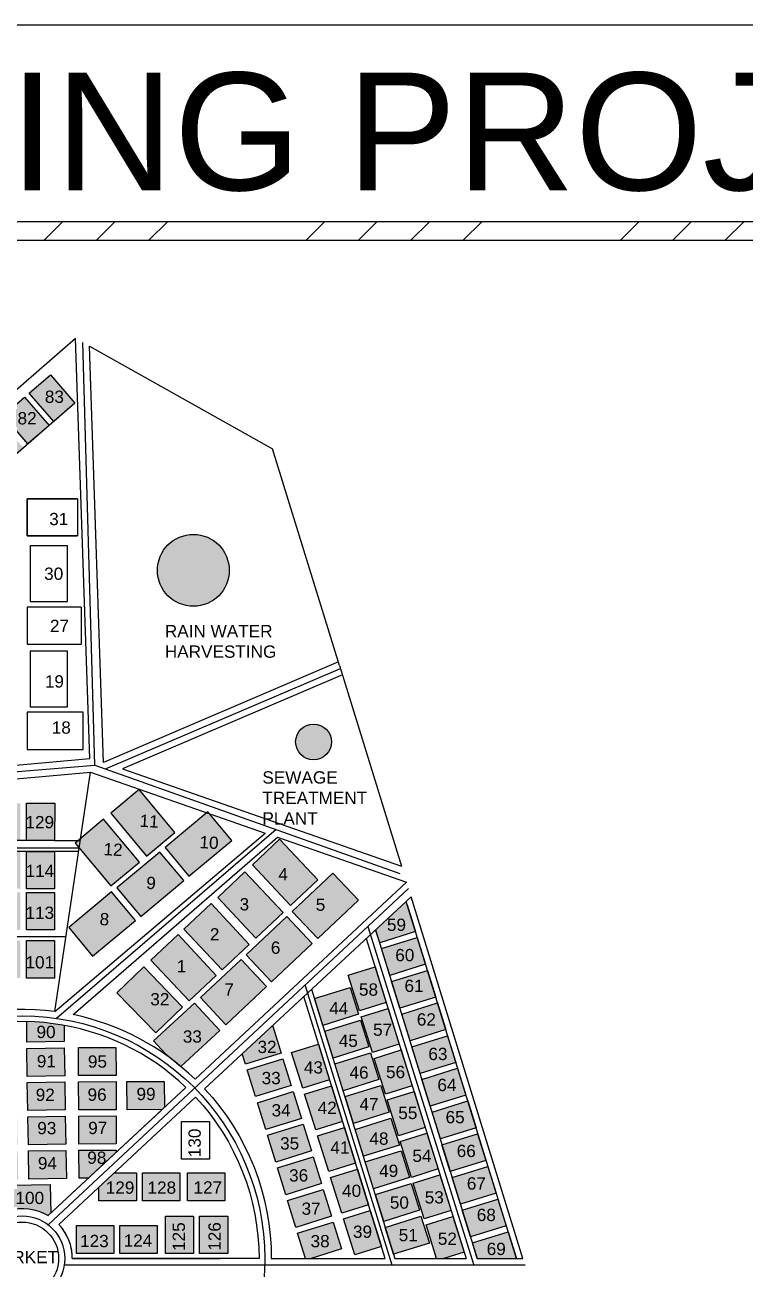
# Model space of a CAD drawing. Header units: metres. Extents: x 368 to 3789, y -155 to 1148.
# Drawn here: x 1805.7 to 2040.3, y 743.3 to 1148.4 of the extents above; entities that cross this region are included whole.
import ezdxf

# ---------------------------------------------------------------- set-up
doc = ezdxf.new("R2010")
doc.units = ezdxf.units.M
doc.styles.get("Standard").update_dxf_attribs({"font": 'arial.ttf'})

msp = doc.modelspace()

# ---------------------------------------------------------------- hatches: boundary and pattern name
h = msp.add_hatch()
h.set_pattern_fill('ANSI34', color=5, scale=3.8)
h.paths.add_polyline_path([(2193.69, 1084.43), (1410.91, 1084.43), (1410.91, 1078.32), (2193.69, 1078.32)])
h = msp.add_hatch(color=105)
h.dxf.hatch_style = 1
h.paths.add_polyline_path([(1796.77, 1003.48), (1788.82, 1012.65), (1781.91, 1006.66), (1789.86, 997.5)])
h.paths.add_polyline_path([(1805.2, 1010.76), (1797.23, 1019.95), (1790.33, 1013.96), (1798.28, 1004.79)])
h.paths.add_polyline_path([(1813.63, 1018.05), (1805.65, 1027.25), (1798.74, 1021.26), (1806.71, 1012.07)])
h.paths.add_polyline_path([(1815.14, 1019.36), (1822.05, 1025.33), (1814.07, 1034.54), (1807.16, 1028.56)])
h.paths.add_polyline_path([(1788.34, 996.19), (1780.4, 1005.35), (1773.49, 999.36), (1781.43, 990.21)])
h.paths.add_polyline_path([(1779.92, 988.91), (1771.98, 998.05), (1765.08, 992.07), (1773, 982.93)])
h.paths.add_polyline_path([(1764, 975.3), (1770.9, 981.28), (1762.92, 990.49), (1756.01, 984.51)])
h.paths.add_polyline_path([(1755.58, 968), (1762.49, 973.99), (1754.5, 983.2), (1747.59, 977.21)])
h.paths.add_polyline_path([(1754.07, 966.69), (1746.08, 975.9), (1739.18, 969.91), (1747.16, 960.7)])
h.paths.add_polyline_path([(1738.75, 953.4), (1745.65, 959.39), (1737.67, 968.6), (1730.76, 962.61)])
h.paths.add_polyline_path([(1785.41, 1002.09), (1793.67, 1002.09), (1793.67, 1008.22), (1785.41, 1008.22)], flags=25)
h.paths.add_polyline_path([(1794.11, 1009.19), (1802.37, 1009.19), (1802.37, 1015.32), (1794.11, 1015.32)], flags=25)
h.paths.add_polyline_path([(1802.33, 1017.28), (1810.59, 1017.28), (1810.59, 1023.4), (1802.33, 1023.4)], flags=24)
h.paths.add_polyline_path([(1811.22, 1024.28), (1819.48, 1024.28), (1819.48, 1030.41), (1811.22, 1030.41)], flags=24)
h.paths.add_polyline_path([(1777.51, 994.63), (1785.77, 994.63), (1785.77, 1000.75), (1777.51, 1000.75)], flags=25)
h.paths.add_polyline_path([(1768.09, 987.78), (1776.35, 987.78), (1776.35, 993.91), (1768.09, 993.91)], flags=25)
h.paths.add_polyline_path([(1759.67, 980.16), (1767.86, 980.16), (1767.86, 986.08), (1759.67, 986.08)], flags=25)
h.paths.add_polyline_path([(1750.95, 972.57), (1759.21, 972.57), (1759.21, 978.7), (1750.95, 978.7)], flags=25)
h.paths.add_polyline_path([(1743.07, 965.03), (1751.3, 965.03), (1751.3, 971.05), (1743.07, 971.05)], flags=25)
h.paths.add_polyline_path([(1733.75, 957.07), (1741.97, 957.07), (1741.97, 963.07), (1733.75, 963.07)], flags=25)
h = msp.add_hatch(color=140)
h.dxf.hatch_style = 1
h.paths.add_polyline_path([(1848.91, 970.85, 1), (1872.29, 970.85, 1)])
h = msp.add_hatch(color=153)
h.dxf.hatch_style = 1
h.paths.add_polyline_path([(1723.1, 924.62), (1707.85, 924.62), (1704.92, 922.08), (1704.92, 915.78), (1706.97, 912.5), (1723.1, 912.5)])
h.paths.add_polyline_path([(1712.05, 915.25), (1720.31, 915.25), (1720.31, 921.38), (1712.05, 921.38)], flags=24)
h.paths.add_polyline_path([(1831.02, 878), (1839.23, 877.52), (1839.59, 883.53), (1831.38, 884.02)], flags=9)
h.paths.add_polyline_path([(1842.79, 887.23), (1851, 886.75), (1851.35, 892.76), (1843.14, 893.25)], flags=9)
h.paths.add_polyline_path([(1862.25, 880.19), (1870.49, 879.71), (1870.85, 885.82), (1862.61, 886.31)], flags=9)
h.paths.add_polyline_path([(1829.74, 855.15), (1834.88, 854.85), (1835.24, 860.96), (1830.1, 861.27)], flags=9)
h.paths.add_polyline_path([(1844.92, 866.91), (1850.06, 866.61), (1850.42, 872.73), (1845.28, 873.03)], flags=9)
h = msp.add_hatch(color=3)
h.dxf.hatch_style = 1
h.paths.add_polyline_path([(1905.56, 914.99, 1), (1893.91, 914.99, 1)])
h = msp.add_hatch(color=153)
h.dxf.hatch_style = 1
h.paths.add_polyline_path([(1866.36, 862.33), (1857.52, 854.04), (1869.97, 840.78), (1878.8, 849.08)])
h.paths.add_polyline_path([(1855.61, 852.24), (1846.78, 843.94), (1859.22, 830.69), (1868.06, 838.99)])
h.paths.add_polyline_path([(1876.15, 844.18), (1862.9, 831.73), (1871.2, 822.9), (1884.45, 835.34)])
h.paths.add_polyline_path([(1899.32, 849.31), (1891.03, 858.14), (1877.77, 845.7), (1886.07, 836.86)])
h.paths.add_polyline_path([(1914.34, 863.41), (1906.04, 872.24), (1892.79, 859.8), (1901.09, 850.96)])
h.paths.add_polyline_path([(1901.12, 870.03), (1888.67, 883.28), (1879.84, 874.99), (1892.28, 861.73)])
h.paths.add_polyline_path([(1877.38, 872.68), (1868.54, 864.38), (1880.99, 851.13), (1889.82, 859.43)])
h.paths.add_polyline_path([(1873.12, 882.89), (1865.36, 892.2), (1851.4, 880.56), (1859.16, 871.25)])
h.paths.add_polyline_path([(1849.69, 879.14), (1835.73, 867.5), (1843.49, 858.19), (1857.45, 869.83)])
h.paths.add_polyline_path([(1833.96, 866.19), (1820, 854.55), (1827.76, 845.24), (1841.72, 856.88)])
h.paths.add_polyline_path([(1843.01, 875.86), (1831.37, 889.82), (1822.06, 882.06), (1833.7, 868.09)])
h.paths.add_polyline_path([(1854.62, 885.54), (1842.98, 899.5), (1833.67, 891.74), (1845.31, 877.77)])
h.paths.add_polyline_path([(1854.2, 838.92), (1859.31, 838.92), (1859.31, 844.95), (1854.2, 844.95)], flags=24)
h.paths.add_polyline_path([(1864.98, 849.33), (1870.1, 849.33), (1870.1, 855.36), (1864.98, 855.36)], flags=24)
h.paths.add_polyline_path([(1874.63, 859.03), (1879.79, 859.03), (1879.79, 865.16), (1874.63, 865.16)], flags=24)
h.paths.add_polyline_path([(1887.3, 868.92), (1892.41, 868.92), (1892.41, 874.92), (1887.3, 874.92)], flags=24)
h.paths.add_polyline_path([(1899.44, 858.93), (1904.56, 858.93), (1904.56, 864.95), (1899.44, 864.95)], flags=24)
h.paths.add_polyline_path([(1884.8, 844.91), (1889.95, 844.91), (1889.95, 851.04), (1884.8, 851.04)], flags=24)
h.paths.add_polyline_path([(1869.7, 831.38), (1874.79, 831.38), (1874.79, 837.3), (1869.7, 837.3)], flags=24)
h.paths.add_polyline_path([(1861.4, 879.4), (1869.65, 878.91), (1870.01, 885.03), (1861.76, 885.52)], flags=24)
h.paths.add_polyline_path([(1844.07, 866.12), (1849.21, 865.82), (1849.57, 871.93), (1844.43, 872.24)], flags=24)
h.paths.add_polyline_path([(1828.89, 854.36), (1834.03, 854.05), (1834.39, 860.17), (1829.25, 860.47)], flags=24)
h.paths.add_polyline_path([(1830.18, 877.21), (1838.39, 876.72), (1838.74, 882.74), (1830.53, 883.22)], flags=24)
h.paths.add_polyline_path([(1841.94, 886.44), (1850.15, 885.96), (1850.51, 891.97), (1842.3, 892.45)], flags=24)
h = msp.add_hatch(color=105)
h.dxf.hatch_style = 1
h.paths.add_polyline_path([(1737.46, 895.1), (1728.32, 895.1), (1728.31, 882.91), (1737.45, 882.91)])
h.paths.add_polyline_path([(1748.6, 895.09), (1739.46, 895.1), (1739.45, 882.91), (1748.59, 882.9)])
h.paths.add_polyline_path([(1759.74, 895.08), (1750.6, 895.09), (1750.59, 882.9), (1759.73, 882.89)])
h.paths.add_polyline_path([(1770.88, 895.07), (1761.74, 895.08), (1761.73, 882.89), (1770.87, 882.88)])
h.paths.add_polyline_path([(1782.02, 895.06), (1772.88, 895.07), (1772.87, 882.88), (1782.01, 882.87)])
h.paths.add_polyline_path([(1793.16, 895.05), (1784.02, 895.06), (1784.01, 882.87), (1793.15, 882.86)])
h.paths.add_polyline_path([(1804.3, 895.04), (1795.16, 895.05), (1795.15, 882.86), (1804.29, 882.85)])
h.paths.add_polyline_path([(1815.44, 895.03), (1806.3, 895.04), (1806.29, 882.85), (1815.43, 882.84)])
h.paths.add_polyline_path([(1815.42, 879.35), (1806.28, 879.36), (1806.27, 867.17), (1815.41, 867.16)])
h.paths.add_polyline_path([(1815.41, 865.96), (1806.27, 865.97), (1806.26, 853.78), (1815.4, 853.77)])
h.paths.add_polyline_path([(1815.4, 850.28), (1806.26, 850.29), (1806.25, 838.1), (1815.39, 838.09)])
h.paths.add_polyline_path([(1804.26, 850.29), (1795.12, 850.3), (1795.11, 838.11), (1804.25, 838.1)])
h.paths.add_polyline_path([(1792.58, 850.28), (1783.44, 850.29), (1783.43, 838.1), (1792.57, 838.09)])
h.paths.add_polyline_path([(1770.3, 850.3), (1761.16, 850.31), (1761.15, 838.12), (1770.29, 838.11)])
h.paths.add_polyline_path([(1781.44, 850.29), (1772.3, 850.3), (1772.29, 838.11), (1781.43, 838.1)])
h.paths.add_polyline_path([(1759.16, 850.31), (1750.02, 850.32), (1750.01, 843.01), (1753.06, 838.12), (1759.15, 838.12)])
h.paths.add_polyline_path([(1759.71, 866.01), (1750.57, 866.02), (1750.56, 853.83), (1759.7, 853.82)])
h.paths.add_polyline_path([(1770.85, 866), (1761.71, 866.01), (1761.7, 853.82), (1770.84, 853.81)])
h.paths.add_polyline_path([(1781.99, 865.99), (1772.85, 866), (1772.84, 853.81), (1781.98, 853.8)])
h.paths.add_polyline_path([(1793.13, 865.98), (1783.99, 865.99), (1783.98, 853.8), (1793.12, 853.79)])
h.paths.add_polyline_path([(1804.27, 865.97), (1795.13, 865.98), (1795.12, 853.79), (1804.26, 853.78)])
h.paths.add_polyline_path([(1804.28, 879.36), (1795.14, 879.37), (1795.13, 867.18), (1804.27, 867.17)])
h.paths.add_polyline_path([(1793.14, 879.35), (1784, 879.36), (1783.99, 867.17), (1793.13, 867.16)])
h.paths.add_polyline_path([(1782, 879.36), (1772.86, 879.37), (1772.85, 867.18), (1781.99, 867.17)])
h.paths.add_polyline_path([(1770.86, 879.37), (1761.72, 879.38), (1761.71, 867.19), (1770.85, 867.18)])
h.paths.add_polyline_path([(1759.72, 879.38), (1750.58, 879.39), (1750.57, 867.2), (1759.71, 867.19)])
h.paths.add_polyline_path([(1748.58, 879.39), (1739.44, 879.4), (1739.43, 867.21), (1748.57, 867.2)])
h.paths.add_polyline_path([(1748.57, 866.02), (1739.43, 866.03), (1739.43, 859.95), (1743.25, 853.83), (1748.56, 853.83)])
h.paths.add_polyline_path([(1726.88, 886.19), (1738.21, 886.19), (1738.21, 892.21), (1726.88, 892.21)], flags=9)
h.paths.add_polyline_path([(1738.01, 886.13), (1749.37, 886.13), (1749.37, 892.26), (1738.01, 892.26)], flags=9)
h.paths.add_polyline_path([(1749.21, 886.06), (1760.54, 886.06), (1760.54, 892.08), (1749.21, 892.08)], flags=9)
h.paths.add_polyline_path([(1760.42, 885.97), (1771.78, 885.97), (1771.78, 892.1), (1760.42, 892.1)], flags=9)
h.paths.add_polyline_path([(1771.5, 886.09), (1782.87, 886.09), (1782.87, 892.22), (1771.5, 892.22)], flags=9)
h.paths.add_polyline_path([(1782.65, 886.14), (1793.98, 886.14), (1793.98, 892.16), (1782.65, 892.16)], flags=9)
h.paths.add_polyline_path([(1793.73, 885.84), (1805.1, 885.84), (1805.1, 891.96), (1793.73, 891.96)], flags=9)
h.paths.add_polyline_path([(1804.9, 885.78), (1816.27, 885.78), (1816.27, 891.91), (1804.9, 891.91)], flags=9)
h.paths.add_polyline_path([(1804.98, 870), (1816.31, 870), (1816.31, 876.02), (1804.98, 876.02)], flags=9)
h.paths.add_polyline_path([(1804.91, 856.27), (1816.28, 856.27), (1816.28, 862.4), (1804.91, 862.4)], flags=9)
h.paths.add_polyline_path([(1804.9, 840.15), (1816.27, 840.15), (1816.27, 846.28), (1804.9, 846.28)], flags=9)
h.paths.add_polyline_path([(1793.9, 840.06), (1805.26, 840.06), (1805.26, 846.19), (1793.9, 846.19)], flags=9)
h.paths.add_polyline_path([(1782.09, 839.89), (1793.46, 839.89), (1793.46, 846.02), (1782.09, 846.02)], flags=9)
h.paths.add_polyline_path([(1738.01, 870.48), (1749.34, 870.48), (1749.34, 876.51), (1738.01, 876.51)], flags=9)
h.paths.add_polyline_path([(1793.88, 869.77), (1805.25, 869.77), (1805.25, 875.9), (1793.88, 875.9)], flags=9)
h.paths.add_polyline_path([(1782.7, 869.89), (1794.03, 869.89), (1794.03, 875.91), (1782.7, 875.91)], flags=9)
h.paths.add_polyline_path([(1771.51, 869.68), (1782.88, 869.68), (1782.88, 875.81), (1771.51, 875.81)], flags=9)
h.paths.add_polyline_path([(1760.37, 869.65), (1771.74, 869.65), (1771.74, 875.78), (1760.37, 875.78)], flags=9)
h.paths.add_polyline_path([(1749.2, 869.6), (1760.57, 869.6), (1760.57, 875.73), (1749.2, 875.73)], flags=9)
h.paths.add_polyline_path([(1793.8, 856.64), (1805.13, 856.64), (1805.13, 862.66), (1793.8, 862.66)], flags=9)
h.paths.add_polyline_path([(1782.63, 856.62), (1793.96, 856.62), (1793.96, 862.64), (1782.63, 862.64)], flags=9)
h.paths.add_polyline_path([(1771.5, 856.99), (1782.87, 856.99), (1782.87, 863.12), (1771.5, 863.12)], flags=9)
h.paths.add_polyline_path([(1760.4, 856.8), (1771.77, 856.8), (1771.77, 862.92), (1760.4, 862.92)], flags=9)
h.paths.add_polyline_path([(1749.33, 856.72), (1760.69, 856.72), (1760.69, 862.85), (1749.33, 862.85)], flags=9)
h.paths.add_polyline_path([(1759.81, 840.04), (1771.17, 840.04), (1771.17, 846.17), (1759.81, 846.17)], flags=9)
h.paths.add_polyline_path([(1771.01, 839.65), (1782.37, 839.65), (1782.37, 845.78), (1771.01, 845.78)], flags=9)
h.paths.add_polyline_path([(1748.85, 840.1), (1760.21, 840.1), (1760.21, 846.22), (1748.85, 846.22)], flags=9)
h.paths.add_polyline_path([(1738.23, 856.72), (1749.6, 856.72), (1749.6, 862.84), (1738.23, 862.84)], flags=9)
h = msp.add_hatch(color=105)
h.dxf.hatch_style = 1
h.paths.add_polyline_path([(1934.73, 760.56), (1923.11, 756.93), (1925.82, 748.2), (1937.45, 751.83)])
h.paths.add_polyline_path([(1945.14, 760.49), (1936.41, 757.77), (1939.83, 746.8), (1942.19, 746.8), (1948.76, 748.85)])
h.paths.add_polyline_path([(1931.53, 771.23), (1919.89, 767.6), (1922.61, 758.87), (1934.25, 762.5)])
h.paths.add_polyline_path([(1963.11, 755.53), (1951.48, 751.9), (1953.06, 746.8), (1965.83, 746.8)])
h.paths.add_polyline_path([(1959.79, 766.16), (1948.19, 762.54), (1950.89, 753.81), (1962.51, 757.44)])
h.paths.add_polyline_path([(1956.47, 776.8), (1944.9, 773.19), (1947.6, 764.45), (1959.2, 768.07)])
h.paths.add_polyline_path([(1953.16, 787.43), (1941.61, 783.83), (1944.31, 775.1), (1955.88, 778.7)])
h.paths.add_polyline_path([(1949.96, 798.1), (1938.32, 794.47), (1941.04, 785.75), (1952.66, 789.37)])
h.paths.add_polyline_path([(1946.64, 808.74), (1935.03, 805.11), (1937.73, 796.38), (1949.36, 800.01)])
h.paths.add_polyline_path([(1943.39, 819.33), (1931.75, 815.71), (1932.21, 814.23), (1934.47, 806.98), (1946.09, 810.6)])
h.paths.add_polyline_path([(1940.08, 830.03), (1928.45, 826.4), (1929.13, 824.17), (1931.16, 817.67), (1942.78, 821.3)])
h.paths.add_polyline_path([(1936.8, 840.6), (1925.17, 836.98), (1926.09, 834), (1927.89, 828.25), (1939.51, 831.87)])
h.paths.add_polyline_path([(1929.86, 863.06), (1919.96, 853.85), (1921.28, 849.6), (1932.9, 853.22)])
h.paths.add_polyline_path([(1926.45, 751.34), (1934.7, 751.34), (1934.7, 757.47), (1926.45, 757.47)], flags=24)
h.paths.add_polyline_path([(1939.19, 750.14), (1947.45, 750.14), (1947.45, 756.26), (1939.19, 756.26)], flags=24)
h.paths.add_polyline_path([(1923.56, 761.92), (1931.82, 761.92), (1931.82, 768.04), (1923.56, 768.04)], flags=24)
h.paths.add_polyline_path([(1955.11, 746.83), (1963.36, 746.83), (1963.36, 752.96), (1955.11, 752.96)], flags=24)
h.paths.add_polyline_path([(1951.86, 757.91), (1960.12, 757.91), (1960.12, 764.03), (1951.86, 764.03)], flags=24)
h.paths.add_polyline_path([(1948.64, 768.15), (1956.89, 768.15), (1956.89, 774.27), (1948.64, 774.27)], flags=24)
h.paths.add_polyline_path([(1945.34, 778.74), (1953.6, 778.74), (1953.6, 784.87), (1945.34, 784.87)], flags=24)
h.paths.add_polyline_path([(1941.71, 789.73), (1949.96, 789.73), (1949.96, 795.86), (1941.71, 795.86)], flags=24)
h.paths.add_polyline_path([(1939.05, 800.22), (1947.31, 800.22), (1947.31, 806.35), (1939.05, 806.35)], flags=24)
h.paths.add_polyline_path([(1936.11, 810.31), (1944.37, 810.31), (1944.37, 816.44), (1936.11, 816.44)], flags=24)
h.paths.add_polyline_path([(1932.34, 821.55), (1940.6, 821.55), (1940.6, 827.67), (1932.34, 827.67)], flags=24)
h.paths.add_polyline_path([(1928.34, 832.48), (1936.6, 832.48), (1936.6, 838.6), (1928.34, 838.6)], flags=24)
h.paths.add_polyline_path([(1922.62, 852.35), (1930.87, 852.35), (1930.87, 858.48), (1922.62, 858.48)], flags=24)
h = msp.add_hatch(color=105)
h.dxf.hatch_style = 1
h.paths.add_polyline_path([(1936.19, 842.58), (1933.49, 851.31), (1921.86, 847.69), (1923.02, 843.96), (1924.58, 838.96)])
h.paths.add_polyline_path([(1925.33, 842.49), (1933.58, 842.49), (1933.58, 848.62), (1925.33, 848.62)], flags=24)
h = msp.add_hatch(color=153)
h.dxf.hatch_style = 1
h.paths.add_polyline_path([(1844.44, 841.75), (1835.72, 833.33), (1848.35, 820.25), (1857.06, 828.67)])
h.paths.add_polyline_path([(1869.18, 821.01), (1860.97, 829.92), (1847.6, 817.61), (1851.39, 813.49, -0.020312), (1856.5, 809.33)])
h.paths.add_polyline_path([(1845.56, 828.11), (1853.82, 828.11), (1853.82, 834.25), (1845.56, 834.25)], flags=24)
h.paths.add_polyline_path([(1856.15, 815.98), (1864.41, 815.98), (1864.41, 822.11), (1856.15, 822.11)], flags=24)
h = msp.add_hatch(color=105)
h.dxf.hatch_style = 1
h.paths.add_polyline_path([(1940.91, 774.04), (1932.18, 771.31), (1935.81, 759.68), (1944.54, 762.4)])
h.paths.add_polyline_path([(1940.31, 775.95), (1936.68, 787.58), (1927.96, 784.86), (1931.59, 773.22)])
h.paths.add_polyline_path([(1928.22, 781.86), (1916.58, 778.23), (1919.3, 769.51), (1930.94, 773.14)])
h.paths.add_polyline_path([(1924.96, 792.46), (1913.32, 788.83), (1916.04, 780.11), (1927.68, 783.74)])
h.paths.add_polyline_path([(1932.46, 801.13), (1923.73, 798.41), (1927.36, 786.77), (1936.09, 789.49)])
h.paths.add_polyline_path([(1921.65, 803.15), (1910.01, 799.52), (1912.73, 790.8), (1924.37, 794.43)])
h.paths.add_polyline_path([(1928.23, 814.68), (1919.51, 811.95), (1923.14, 800.32), (1931.86, 803.04)])
h.paths.add_polyline_path([(1918.33, 813.79), (1906.7, 810.16), (1909.42, 801.43), (1921.05, 805.06)])
h.paths.add_polyline_path([(1915.02, 824.42), (1903.38, 820.79), (1906.1, 812.07), (1917.74, 815.7)])
h.paths.add_polyline_path([(1924.01, 828.22), (1915.28, 825.5), (1918.91, 813.86), (1927.64, 816.58)])
h.paths.add_polyline_path([(1911.7, 835.06), (1900.06, 831.43), (1902.78, 822.7), (1914.42, 826.33)])
h.paths.add_polyline_path([(1919.78, 841.77), (1911.06, 839.05), (1914.69, 827.41), (1923.41, 830.13)])
h.paths.add_polyline_path([(1889.22, 813.7), (1886.5, 822.43), (1886.01, 822.28), (1876.53, 813.46), (1877.58, 810.07)])
h.paths.add_polyline_path([(1892.49, 803.13), (1889.77, 811.85), (1878.13, 808.22), (1880.86, 799.5)])
h.paths.add_polyline_path([(1893.08, 801.16), (1881.44, 797.53), (1884.16, 788.8), (1895.8, 792.43)])
h.paths.add_polyline_path([(1904.95, 804.93), (1901.32, 816.57), (1892.6, 813.85), (1896.23, 802.21)])
h.paths.add_polyline_path([(1905.55, 803.02), (1896.82, 800.3), (1900.45, 788.66), (1909.18, 791.38)])
h.paths.add_polyline_path([(1896.34, 790.56), (1884.7, 786.93), (1887.42, 778.21), (1899.06, 781.84)])
h.paths.add_polyline_path([(1909.77, 789.47), (1901.05, 786.75), (1904.68, 775.12), (1913.4, 777.84)])
h.paths.add_polyline_path([(1918.23, 762.38), (1909.5, 759.66), (1913.13, 748.02), (1921.86, 750.74)])
h.paths.add_polyline_path([(1906.17, 758.62), (1894.53, 754.99), (1897.09, 746.8), (1898.97, 746.8), (1908.89, 749.9)])
h.paths.add_polyline_path([(1902.85, 769.26), (1891.21, 765.63), (1893.94, 756.9), (1905.57, 760.53)])
h.paths.add_polyline_path([(1917.63, 764.29), (1914, 775.93), (1905.27, 773.21), (1908.9, 761.57)])
h.paths.add_polyline_path([(1902.37, 771.2), (1899.65, 779.93), (1888.01, 776.3), (1890.73, 767.57)])
h.paths.add_polyline_path([(1934.93, 763.61), (1943.19, 763.61), (1943.19, 769.74), (1934.93, 769.74)], flags=24)
h.paths.add_polyline_path([(1930.92, 777.14), (1939.17, 777.14), (1939.17, 783.25), (1930.92, 783.25)], flags=24)
h.paths.add_polyline_path([(1920.07, 772.25), (1928.33, 772.25), (1928.33, 778.38), (1920.07, 778.38)], flags=24)
h.paths.add_polyline_path([(1916.92, 782.75), (1925.18, 782.75), (1925.18, 788.88), (1916.92, 788.88)], flags=24)
h.paths.add_polyline_path([(1926.33, 791.12), (1934.55, 791.12), (1934.55, 797.14), (1926.33, 797.14)], flags=24)
h.paths.add_polyline_path([(1913.69, 794.02), (1921.91, 794.02), (1921.91, 800.02), (1913.69, 800.02)], flags=24)
h.paths.add_polyline_path([(1922.32, 804.43), (1930.58, 804.43), (1930.58, 810.56), (1922.32, 810.56)], flags=24)
h.paths.add_polyline_path([(1910.43, 804.26), (1918.68, 804.26), (1918.68, 810.39), (1910.43, 810.39)], flags=24)
h.paths.add_polyline_path([(1906.94, 814.6), (1915.19, 814.6), (1915.19, 820.71), (1906.94, 820.71)], flags=24)
h.paths.add_polyline_path([(1918.12, 818.22), (1926.34, 818.22), (1926.34, 824.25), (1918.12, 824.25)], flags=24)
h.paths.add_polyline_path([(1903.84, 825.26), (1912.05, 825.26), (1912.05, 831.26), (1903.84, 831.26)], flags=24)
h.paths.add_polyline_path([(1913.5, 831.27), (1921.76, 831.27), (1921.76, 837.4), (1913.5, 837.4)], flags=24)
h.paths.add_polyline_path([(1880.46, 812.59), (1888.72, 812.59), (1888.72, 818.73), (1880.46, 818.73)], flags=24)
h.paths.add_polyline_path([(1881.82, 802.46), (1890.08, 802.46), (1890.08, 808.59), (1881.82, 808.59)], flags=24)
h.paths.add_polyline_path([(1885.04, 791.95), (1893.3, 791.95), (1893.3, 798.09), (1885.04, 798.09)], flags=24)
h.paths.add_polyline_path([(1895.56, 805.91), (1903.82, 805.91), (1903.82, 812.04), (1895.56, 812.04)], flags=24)
h.paths.add_polyline_path([(1900.09, 792.86), (1908.31, 792.86), (1908.31, 798.88), (1900.09, 798.88)], flags=24)
h.paths.add_polyline_path([(1887.83, 781.2), (1896.09, 781.2), (1896.09, 787.33), (1887.83, 787.33)], flags=24)
h.paths.add_polyline_path([(1904.22, 779.93), (1912.44, 779.93), (1912.44, 785.95), (1904.22, 785.95)], flags=24)
h.paths.add_polyline_path([(1911.56, 752.42), (1919.82, 752.42), (1919.82, 758.55), (1911.56, 758.55)], flags=25)
h.paths.add_polyline_path([(1897.75, 749.34), (1906.01, 749.34), (1906.01, 755.47), (1897.75, 755.47)], flags=24)
h.paths.add_polyline_path([(1894.82, 759.93), (1903.08, 759.93), (1903.08, 766.06), (1894.82, 766.06)], flags=24)
h.paths.add_polyline_path([(1908.01, 765.74), (1916.27, 765.74), (1916.27, 771.86), (1908.01, 771.86)], flags=24)
h.paths.add_polyline_path([(1890.76, 770.76), (1899.02, 770.76), (1899.02, 776.9), (1890.76, 776.9)], flags=24)
h = msp.add_hatch(color=105)
h.dxf.hatch_style = 1
h.paths.add_polyline_path([(1814, 770.93), (1801.82, 770.72), (1801.95, 762.85, -0.183279), (1813.33, 760.75), (1814.17, 761.53)])
h.paths.add_polyline_path([(1819.09, 782.01), (1806.9, 781.8), (1807.06, 772.66), (1819.24, 772.88)])
h.paths.add_polyline_path([(1835.51, 781.38), (1835.51, 782.11), (1823.32, 782.05), (1823.36, 772.91), (1826.42, 772.93)])
h.paths.add_polyline_path([(1803.41, 781.74), (1791.22, 781.53), (1791.3, 776.92), (1794.1, 772.44), (1803.57, 772.6)])
h.paths.add_polyline_path([(1803.21, 792.88), (1791.03, 792.67), (1791.19, 783.53), (1803.37, 783.74)])
h.paths.add_polyline_path([(1818.89, 793.15), (1806.7, 792.94), (1806.86, 783.8), (1819.05, 784.01)])
h.paths.add_polyline_path([(1835.46, 793.25), (1823.27, 793.19), (1823.32, 784.05), (1835.51, 784.11)])
h.paths.add_polyline_path([(1835.41, 804.39), (1823.22, 804.33), (1823.27, 795.19), (1835.46, 795.25)])
h.paths.add_polyline_path([(1851.14, 804.46), (1838.95, 804.39), (1839, 795.25), (1850.49, 795.31), (1851.18, 795.96)])
h.paths.add_polyline_path([(1818.7, 804.29), (1806.51, 804.08), (1806.67, 794.94), (1818.86, 795.15)])
h.paths.add_polyline_path([(1803.02, 804.02), (1790.83, 803.81), (1790.99, 794.67), (1803.18, 794.88)])
h.paths.add_polyline_path([(1787.88, 804.14), (1775.69, 803.93), (1775.73, 801.84), (1780, 795), (1788.04, 795)])
h.paths.add_polyline_path([(1787.72, 814.91), (1775.53, 814.69), (1775.69, 805.56), (1787.88, 805.77)])
h.paths.add_polyline_path([(1802.86, 815.16), (1790.67, 814.94), (1790.83, 805.81), (1803.02, 806.02)])
h.paths.add_polyline_path([(1818.54, 815.43), (1806.35, 815.22), (1806.51, 806.08), (1818.7, 806.29)])
h.paths.add_polyline_path([(1835.37, 815.53), (1823.18, 815.47), (1823.22, 806.33), (1835.41, 806.39)])
h.paths.add_polyline_path([(1818.5, 822.7, 0.03977), (1806.32, 823.9), (1806.32, 817.22), (1818.5, 817.43)])
h.paths.add_polyline_path([(1808.25, 797.01), (1816.51, 797.01), (1816.51, 803.13), (1808.25, 803.13)], flags=24)
h.paths.add_polyline_path([(1808.75, 786.15), (1817.01, 786.15), (1817.01, 792.29), (1808.75, 792.29)], flags=24)
h.paths.add_polyline_path([(1808.95, 774.73), (1817.21, 774.73), (1817.21, 780.85), (1808.95, 780.85)], flags=24)
h.paths.add_polyline_path([(1825.03, 776.52), (1833.29, 776.52), (1833.29, 782.65), (1825.03, 782.65)], flags=9)
h.paths.add_polyline_path([(1801.65, 763.44), (1813.02, 763.44), (1813.02, 769.56), (1801.65, 769.56)], flags=9)
h.paths.add_polyline_path([(1793.27, 774.45), (1801.53, 774.45), (1801.53, 780.58), (1793.27, 780.58)], flags=24)
h.paths.add_polyline_path([(1793.07, 785.89), (1801.33, 785.89), (1801.33, 792.01), (1793.07, 792.01)], flags=24)
h.paths.add_polyline_path([(1777.78, 807.42), (1786.04, 807.42), (1786.04, 813.54), (1777.78, 813.54)], flags=24)
h.paths.add_polyline_path([(1792.57, 796.73), (1800.83, 796.73), (1800.83, 802.86), (1792.57, 802.86)], flags=24)
h.paths.add_polyline_path([(1792.92, 807.67), (1801.18, 807.67), (1801.18, 813.79), (1792.92, 813.79)], flags=24)
h.paths.add_polyline_path([(1825.33, 786.21), (1833.59, 786.21), (1833.59, 792.33), (1825.33, 792.33)], flags=24)
h.paths.add_polyline_path([(1825.13, 797.06), (1833.39, 797.06), (1833.39, 803.18), (1825.13, 803.18)], flags=24)
h.paths.add_polyline_path([(1825.23, 807.84), (1833.49, 807.84), (1833.49, 813.97), (1825.23, 813.97)], flags=24)
h.paths.add_polyline_path([(1808.6, 807.94), (1816.86, 807.94), (1816.86, 814.07), (1808.6, 814.07)], flags=24)
h.paths.add_polyline_path([(1841.06, 797.26), (1849.31, 797.26), (1849.31, 803.38), (1841.06, 803.38)], flags=24)
h.paths.add_polyline_path([(1777.94, 796.65), (1786.2, 796.65), (1786.2, 802.78), (1777.94, 802.78)], flags=25)
h.paths.add_polyline_path([(1808.5, 817.47), (1816.76, 817.47), (1816.76, 823.6), (1808.5, 823.6)], flags=24)
h = msp.add_hatch(color=105)
h.dxf.hatch_style = 1
h.paths.add_polyline_path([(1834.73, 748.38), (1834.73, 757.52), (1822.54, 757.52), (1822.54, 748.38)])
h.paths.add_polyline_path([(1834.84, 774.68), (1829.87, 770.06), (1829.87, 765.54), (1842.06, 765.54), (1842.06, 774.68)])
h.paths.add_polyline_path([(1856.18, 765.54), (1856.18, 774.68), (1843.99, 774.68), (1843.99, 765.54)])
h.paths.add_polyline_path([(1848.85, 757.52), (1836.66, 757.52), (1836.66, 748.38), (1848.85, 748.38)])
h.paths.add_polyline_path([(1870.9, 765.54), (1870.9, 774.68), (1858.71, 774.68), (1858.71, 765.54)])
h.paths.add_polyline_path([(1836.91, 749.62), (1848.24, 749.62), (1848.24, 755.64), (1836.91, 755.64)], flags=24)
h.paths.add_polyline_path([(1858.94, 748.24), (1858.94, 759.6), (1852.82, 759.6), (1852.82, 748.24)], flags=9)
h.paths.add_polyline_path([(1870.59, 748.28), (1870.59, 759.65), (1864.46, 759.65), (1864.46, 748.28)], flags=9)
h.paths.add_polyline_path([(1859.65, 766.94), (1870.98, 766.94), (1870.98, 772.96), (1859.65, 772.96)], flags=9)
h.paths.add_polyline_path([(1844.65, 766.78), (1856.01, 766.78), (1856.01, 772.91), (1844.65, 772.91)], flags=24)
h.paths.add_polyline_path([(1831.04, 766.79), (1842.41, 766.79), (1842.41, 772.92), (1831.04, 772.92)], flags=9)
h.paths.add_polyline_path([(1822.7, 749.4), (1834.06, 749.4), (1834.06, 755.53), (1822.7, 755.53)], flags=24)
h = msp.add_hatch(color=105)
h.dxf.hatch_style = 1
h.paths.add_polyline_path([(1862.64, 748.38), (1871.78, 748.38), (1871.78, 760.57), (1862.64, 760.57)])
h.paths.add_polyline_path([(1860.65, 760.57), (1851.51, 760.57), (1851.51, 748.38), (1860.65, 748.38)])
h.paths.add_polyline_path([(1870.59, 748.28), (1870.59, 759.65), (1864.46, 759.65), (1864.46, 748.28)], flags=9)
h.paths.add_polyline_path([(1858.94, 748.24), (1858.94, 759.6), (1852.82, 759.6), (1852.82, 748.24)], flags=9)

# ---------------------------------------------------------------- linework, layer by layer
at = {"color": 10}
for p, q in [((1410.91, 1084.43), (2193.69, 1084.43)), ((1410.91, 1078.32), (2193.69, 1078.32))]:
    msp.add_line(p, q, dxfattribs=at)
for p, q in [((1822.26, 1046.38, 845.66), (1693.07, 934.16, 845.66)), ((1826.9, 909.56, 26.37), (1822.26, 1046.38, 845.66)), ((1831.35, 908.32, 18.05), (1826.75, 1043.86, 829.68)), ((1826.75, 1043.86, 845.66), (1886.36, 1010.4, 845.66)), ((1822.05, 1025.33), (1701.32, 920.96)), ((1908.19, 939.84, 845.66), (1886.36, 1010.4, 845.66)), ((1822.91, 994.16), (1806.53, 994.16)), ((1806.53, 994.16), (1806.53, 982.04)), ((1806.53, 982.04), (1806.53, 994.16)), ((1806.53, 994.16), (1822.91, 994.16)), ((1822.91, 994.16), (1822.91, 982.04)), ((1822.91, 994.16), (1822.91, 982.04)), ((1806.53, 982.04), (1822.91, 982.04)), ((1822.91, 982.04), (1806.53, 982.04)), ((1819.6, 978.85), (1807.48, 978.85)), ((1807.48, 978.85), (1807.48, 960.67)), ((1819.6, 960.67), (1819.6, 978.85)), ((1807.48, 960.67), (1819.6, 960.67)), ((1824.11, 958.91), (1806.53, 958.91)), ((1806.53, 958.91), (1806.53, 946.79)), ((1824.11, 958.91), (1824.11, 946.79)), ((1806.53, 946.79), (1824.11, 946.79)), ((1819.6, 944.56), (1807.48, 944.56)), ((1807.48, 944.56), (1807.48, 926.38)), ((1819.6, 926.38), (1819.6, 944.56)), ((1907.83, 941.02, 859.7), (1831.35, 908.32, 62.59)), ((1909.14, 936.79, 855.31), (1837.52, 906.17, 108.85)), ((1908.19, 939.84, 845.66), (1928.41, 874.51, 62.59)), ((1824.71, 924.62), (1806.53, 924.62)), ((1806.53, 924.62), (1806.53, 912.5)), ((1807.48, 926.38), (1819.6, 926.38)), ((1824.71, 912.5), (1824.71, 924.62)), ((1806.53, 912.5), (1824.71, 912.5)), ((1714.73, 899.48), (1826.9, 909.56)), ((1717.34, 895.3), (1827.05, 905.16)), ((1815.51, 827.21), (1827.05, 905.16)), ((1827.05, 905.16), (1884.03, 885.31)), ((1837.52, 906.17), (1928.41, 874.51)), ((1842.98, 899.5), (1833.67, 891.74)), ((1854.62, 885.54), (1842.98, 899.5)), ((1833.67, 891.74), (1845.31, 877.77)), ((1865.36, 892.2), (1851.4, 880.56)), ((1873.12, 882.89), (1865.36, 892.2)), ((1831.37, 889.82), (1822.06, 882.06)), ((1843.01, 875.86), (1831.37, 889.82)), ((1815.51, 827.21), (1884.03, 885.31)), ((1821.45, 826.2), (1887.96, 883.94)), ((1845.31, 877.77), (1854.62, 885.54)), ((1888.67, 883.28), (1879.84, 874.99)), ((1887.96, 883.94), (1930.02, 869.29)), ((1901.12, 870.03), (1888.67, 883.28)), ((1807.43, 882.84), (1725.13, 882.84)), ((1739.44, 879.4), (1823.24, 879.4)), ((1815.43, 882.84), (1823.75, 882.84)), ((1822.06, 882.06), (1833.7, 868.09)), ((1849.69, 879.14), (1835.73, 867.5)), ((1857.45, 869.83), (1849.69, 879.14)), ((1851.4, 880.56), (1859.16, 871.25)), ((1859.16, 871.25), (1873.12, 882.89)), ((1833.7, 868.09), (1843.01, 875.86)), ((1877.38, 872.68), (1868.54, 864.38)), ((1889.82, 859.43), (1877.38, 872.68)), ((1879.84, 874.99), (1892.28, 861.73)), ((1906.04, 872.24), (1892.79, 859.8)), ((1914.34, 863.41), (1906.04, 872.24)), ((1835.73, 867.5), (1843.49, 858.19)), ((1843.49, 858.19), (1857.45, 869.83)), ((1892.28, 861.73), (1901.12, 870.03)), ((1833.96, 866.19), (1820, 854.55)), ((1841.72, 856.88), (1833.96, 866.19)), ((1868.54, 864.38), (1880.99, 851.13)), ((1901.09, 850.96), (1914.34, 863.41)), ((1967.92, 746.8, 845.66), (1931.48, 864.57, 845.66)), ((1866.36, 862.33), (1857.52, 854.04)), ((1878.8, 849.08), (1866.36, 862.33)), ((1880.99, 851.13), (1889.82, 859.43)), ((1892.79, 859.8), (1901.09, 850.96)), ((1827.76, 845.24), (1841.72, 856.88)), ((1891.03, 858.14), (1877.77, 845.7)), ((1899.32, 849.31), (1891.03, 858.14)), ((1820, 854.55), (1827.76, 845.24)), ((1855.61, 852.24), (1846.78, 843.94)), ((1868.06, 838.99), (1855.61, 852.24)), ((1857.52, 854.04), (1869.97, 840.78)), ((1916.92, 850.94, 845.66), (1949.4, 746.8, 845.66)), ((1869.97, 840.78), (1878.8, 849.08)), ((1886.07, 836.86), (1899.32, 849.31)), ((1846.78, 843.94), (1859.22, 830.69)), ((1876.15, 844.18), (1862.9, 831.73)), ((1884.45, 835.34), (1876.15, 844.18)), ((1877.77, 845.7), (1886.07, 836.86)), ((1844.44, 841.75), (1835.72, 833.33)), ((1857.06, 828.67), (1844.44, 841.75)), ((1859.22, 830.69), (1868.06, 838.99)), ((1871.2, 822.9), (1884.45, 835.34)), ((1835.72, 833.33), (1848.35, 820.25)), ((1862.9, 831.73), (1871.2, 822.9)), ((1923.09, 746.8), (1896.53, 832.06)), ((1899.12, 834.47, 1713.93), (1926.25, 746.8, 1713.93)), ((1860.97, 829.92), (1847.6, 817.61)), ((1860.97, 829.92), (1847.6, 817.61)), ((1848.35, 820.25), (1857.06, 828.67)), ((1869.18, 821.01), (1860.97, 829.92)), ((1869.18, 821.01), (1860.97, 829.92)), ((1856.5, 809.33), (1869.18, 821.01)), ((1856.5, 809.33), (1869.18, 821.01)), ((1847.59, 817.62), (1851.38, 813.5)), ((1851.38, 813.5), (1856.49, 809.34))]:
    msp.add_line(p, q)
at = {"color": 3}
for p, q in [((1828.47, 907.47), (1824.6, 1045.07)), ((1832.04, 906.2), (1908.5, 938.85)), ((1713.13, 897.61), (1828.47, 907.47)), ((1828.47, 907.47), (1927.85, 872.16)), ((1887.58, 886.47), (1816.06, 824.97)), ((1723.82, 880.52), (1823.4, 880.52)), ((1930.66, 867.22), (1813.33, 757.78)), ((1917.39, 854.84), (1951.91, 744.58)), ((1741.9, 851.6), (1819.12, 851.6)), ((1925.32, 744.58), (1897.05, 835.87)), ((1968.61, 744.58), (1818.55, 744.58))]:
    msp.add_line(p, q, dxfattribs=at)
for points in [[(1370.61, 1085.16), (1370.61, 1148.45), (2219.89, 1148.45), (2219.89, 1085.16)], [(1861.14, 805.22), (1930.02, 869.29)], [(1818.5, 822.7), (1818.5, 817.43), (1806.32, 817.22), (1806.32, 823.9)], [(1886.01, 822.28), (1886.5, 822.43), (1889.22, 813.7), (1877.58, 810.07), (1876.53, 813.46)], [(1850.49, 795.31), (1839, 795.25), (1838.95, 804.39), (1851.14, 804.46), (1851.18, 795.96)], [(1826.42, 772.93), (1823.36, 772.91), (1823.32, 782.05), (1835.51, 782.11), (1835.51, 781.38)], [(1834.84, 774.68), (1842.06, 774.68), (1842.06, 765.54), (1829.87, 765.54), (1829.87, 770.06)], [(1801.95, 762.85), (1801.82, 770.72), (1814, 770.93), (1814.17, 761.53)], [(1897.09, 746.8), (1894.53, 754.99), (1906.17, 758.62), (1908.89, 749.9), (1898.97, 746.8)], [(1926.25, 746.8), (1949.4, 746.8)], [(1953.06, 746.8), (1967.92, 746.8)]]:
    msp.add_lwpolyline(points)
for points in [[(1807.16, 1028.56), (1814.07, 1034.54), (1822.05, 1025.33), (1815.15, 1019.35)], [(1798.74, 1021.26), (1805.65, 1027.25), (1813.64, 1018.04), (1806.73, 1012.05)], [(1806.3, 895.04), (1815.44, 895.03), (1815.43, 882.84), (1806.29, 882.85)], [(1806.28, 879.36), (1815.42, 879.35), (1815.41, 867.16), (1806.27, 867.17)], [(1806.27, 865.97), (1815.41, 865.96), (1815.4, 853.77), (1806.26, 853.78)], [(1806.26, 850.29), (1815.4, 850.28), (1815.39, 838.09), (1806.25, 838.1)], [(1806.51, 806.08), (1806.35, 815.22), (1818.54, 815.43), (1818.7, 806.29)], [(1823.22, 806.33), (1823.18, 815.47), (1835.37, 815.53), (1835.41, 806.39)], [(1892.6, 813.85), (1901.32, 816.57), (1904.95, 804.93), (1896.23, 802.21)], [(1880.86, 799.5), (1878.13, 808.22), (1889.77, 811.85), (1892.49, 803.13)], [(1806.67, 794.94), (1806.51, 804.08), (1818.7, 804.29), (1818.86, 795.15)], [(1823.27, 795.19), (1823.22, 804.33), (1835.41, 804.39), (1835.46, 795.25)], [(1896.82, 800.3), (1905.55, 803.02), (1909.18, 791.38), (1900.45, 788.66)], [(1884.16, 788.8), (1881.44, 797.53), (1893.08, 801.16), (1895.8, 792.43)], [(1806.86, 783.8), (1806.7, 792.94), (1818.89, 793.15), (1819.05, 784.01)], [(1823.32, 784.05), (1823.27, 793.19), (1835.46, 793.25), (1835.51, 784.11)], [(1856.76, 791.37), (1865.9, 791.37), (1865.9, 779.18), (1856.76, 779.18)], [(1887.42, 778.21), (1884.7, 786.93), (1896.34, 790.56), (1899.06, 781.84)], [(1913.4, 777.84), (1904.68, 775.12), (1901.05, 786.75), (1909.77, 789.47)], [(1807.06, 772.66), (1806.9, 781.8), (1819.09, 782.01), (1819.24, 772.88)], [(1890.73, 767.57), (1888.01, 776.3), (1899.65, 779.93), (1902.37, 771.2)], [(1843.99, 765.54), (1843.99, 774.68), (1856.18, 774.68), (1856.18, 765.54)], [(1858.71, 765.54), (1858.71, 774.68), (1870.9, 774.68), (1870.9, 765.54)], [(1905.27, 773.21), (1914, 775.93), (1917.63, 764.29), (1908.9, 761.57)], [(1893.94, 756.9), (1891.21, 765.63), (1902.85, 769.26), (1905.57, 760.53)], [(1921.86, 750.74), (1913.13, 748.02), (1909.5, 759.66), (1918.23, 762.38)], [(1851.51, 760.57), (1860.65, 760.57), (1860.65, 748.38), (1851.51, 748.38)], [(1862.64, 760.57), (1871.78, 760.57), (1871.78, 748.38), (1862.64, 748.38)], [(1822.54, 748.38), (1822.54, 757.52), (1834.73, 757.52), (1834.73, 748.38)], [(1836.66, 748.38), (1836.66, 757.52), (1848.85, 757.52), (1848.85, 748.38)]]:
    msp.add_lwpolyline(points, close=True)
for points in [[(1931.48, 864.57), (1864.26, 802.04, -0.189529), (1885.98, 746.8), (1923.09, 746.8)], [(1858.2, 802.49, 0.327096), (1767.86, 814.45), (1776.68, 800.32), (1767.86, 814.45)], [(1780.14, 794.78), (1800.33, 762.47, -0.209878), (1813.33, 760.75), (1858.2, 802.49), (1855.87, 800.32), (1858.2, 802.49)], [(1821.18, 746.8, 0.189529), (1816.81, 757.91), (1861.33, 799.32, -0.189529), (1881.98, 746.8), (1821.18, 746.8), (1830.82, 746.8), (1840.46, 746.8), (1850.1, 746.8), (1859.74, 746.8), (1869.38, 746.8)], [(1881.98, 746.8), (1821.18, 746.8, 0.080318), (1820.35, 751.94, 0.107573), (1816.81, 757.91), (1861.33, 799.32)], [(1800.33, 762.47, -0.209878), (1813.33, 760.75), (1849.92, 794.78)]]:
    msp.add_lwpolyline(points, format="xyb")
at = {"elevation": 845.66}
for points in [[(1930.2, 861.95), (1932.92, 853.23), (1921.28, 849.6), (1919.96, 853.85), (1953.06, 746.8), (1951.47, 751.9), (1963.11, 755.53), (1965.83, 746.8), (1929.86, 863.06)], [(1939.83, 746.8), (1936.41, 757.77), (1945.14, 760.49), (1948.76, 748.85), (1942.19, 746.8)]]:
    msp.add_lwpolyline(points, dxfattribs=at)
for points, elevation in [([(1924.58, 838.96), (1921.85, 847.68), (1933.49, 851.31), (1936.21, 842.59)], 845.66), ([(1923.41, 830.13), (1914.69, 827.41), (1911.06, 839.05), (1919.78, 841.77)], 845.66), ([(1927.89, 828.25), (1925.17, 836.97), (1936.8, 840.6), (1939.53, 831.88)], 845.66), ([(1902.78, 822.7), (1900.06, 831.43), (1911.7, 835.06), (1914.42, 826.33)], 1713.93), ([(1915.28, 825.5), (1924.01, 828.22), (1927.64, 816.58), (1918.91, 813.86)], 845.66), ([(1931.16, 817.67), (1928.44, 826.4), (1940.08, 830.03), (1942.8, 821.3)], 845.66), ([(1906.1, 812.07), (1903.38, 820.79), (1915.02, 824.42), (1917.74, 815.7)], 1713.93), ([(1934.47, 806.98), (1931.75, 815.7), (1943.39, 819.33), (1946.11, 810.61)], 845.66), ([(1931.86, 803.04), (1923.14, 800.32), (1919.51, 811.95), (1928.23, 814.68)], 845.66), ([(1909.42, 801.43), (1906.7, 810.16), (1918.33, 813.79), (1921.05, 805.06)], 1713.93), ([(1937.73, 796.38), (1935.01, 805.11), (1946.64, 808.74), (1949.36, 800.01)], 845.66), ([(1912.73, 790.8), (1910.01, 799.52), (1921.65, 803.15), (1924.37, 794.43)], 1713.93), ([(1923.73, 798.41), (1932.46, 801.13), (1936.09, 789.49), (1927.36, 786.77)], 845.66), ([(1941.04, 785.75), (1938.32, 794.47), (1949.96, 798.1), (1952.68, 789.38)], 845.66), ([(1916.04, 780.11), (1913.32, 788.83), (1924.96, 792.46), (1927.68, 783.74)], 1713.93), ([(1940.31, 775.95), (1931.59, 773.22), (1927.96, 784.86), (1936.68, 787.58)], 845.66), ([(1944.24, 775.08), (1941.52, 783.8), (1953.16, 787.43), (1955.88, 778.7)], 845.66), ([(1919.3, 769.51), (1916.58, 778.23), (1928.22, 781.86), (1930.94, 773.14)], 1713.93), ([(1932.18, 771.31), (1940.91, 774.04), (1944.54, 762.4), (1935.81, 759.68)], 845.66), ([(1947.56, 764.44), (1944.84, 773.17), (1956.47, 776.8), (1959.2, 768.07)], 845.66), ([(1922.61, 758.87), (1919.89, 767.6), (1931.53, 771.23), (1934.25, 762.5)], 1713.93), ([(1950.88, 753.81), (1948.15, 762.53), (1959.79, 766.16), (1962.51, 757.44)], 845.66), ([(1925.82, 748.2), (1923.09, 756.93), (1934.73, 760.56), (1937.45, 751.83)], 1713.93)]:
    msp.add_lwpolyline(points, close=True, dxfattribs=dict(elevation=elevation))
for centre, radius in [((1860.6, 970.85), 11.69), ((1899.74, 914.99), 5.83), ((1804.87, 746.8), 11.86)]:
    msp.add_circle(centre, radius)
at = {"color": 3}
for radius in [78.96, 13.86]:
    msp.add_circle((1804.87, 746.8), radius, dxfattribs=at)
for start, end in [(82.4604, 118.8493), (46.0715, 78.2042)]:
    msp.add_arc((1804.87, 746.8), 81.11, start, end)

# ---------------------------------------------------------------- texts
msp.add_text('TOWN PLANNING PROJECT ', height=38.2621, dxfattribs=at).set_placement((1444.44, 1094.62))
for s, p in [('83', (1812.24, 1025.37)), ('82', (1803.35, 1018.37)), ('31', (1813.66, 985.56)), ('30', (1812.01, 967.75)), ('27', (1813.89, 950.76)), ('RAIN WATER', (1851.31, 949.05)), ('HARVESTING', (1851.31, 942.39)), ('19', (1812.24, 932.69)), ('18', (1814.49, 917.67)), ('SEWAGE', (1883.07, 901.43)), ('TREATMENT', (1883.07, 894.76)), ('PLANT', (1883.07, 888.09)), ('129', (1805.92, 886.87)), ('114', (1805.98, 871)), ('4', (1888.3, 869.92)), ('3', (1875.66, 860.13)), ('5', (1900.45, 860)), ('113', (1805.93, 857.36)), ('59', (1923.64, 853.44)), ('2', (1865.99, 850.34)), ('6', (1885.82, 846)), ('60', (1926.35, 843.58)), ('101', (1805.93, 841.24)), ('1', (1855.2, 839.93)), ('7', (1870.69, 832.37)), ('58', (1914.52, 832.36)), ('61', (1929.36, 833.57)), ('32', (1846.58, 829.21)), ('44', (1904.84, 826.26)), ('62', (1933.36, 822.63)), ('90', (1809.52, 818.56)), ('57', (1919.12, 819.3)), ('33', (1857.17, 817.07)), ('45', (1907.96, 815.69)), ('32', (1881.49, 813.69)), ('63', (1937.13, 811.4)), ('91', (1809.62, 809.03)), ('95', (1826.25, 808.93)), ('43', (1896.58, 807.01)), ('33', (1882.84, 803.55)), ('46', (1911.45, 805.35)), ('56', (1923.34, 805.52)), ('92', (1809.27, 798.1)), ('96', (1826.15, 798.15)), ('99', (1842.08, 798.35)), ('64', (1940.07, 801.31)), ('47', (1914.69, 795.02)), ('34', (1886.07, 793.05)), ('42', (1901.09, 793.86)), ('55', (1927.33, 792.19)), ('65', (1942.73, 790.82)), ('93', (1809.77, 787.25)), ('97', (1826.35, 787.3)), ('35', (1888.85, 782.29)), ('48', (1917.94, 783.84)), ('41', (1905.22, 780.93)), ('54', (1931.93, 778.23)), ('66', (1946.36, 779.83)), ('94', (1809.97, 775.82)), ('98', (1826.05, 777.61)), ('36', (1891.78, 771.86)), ('49', (1921.1, 773.34)), ('129', (1832.07, 767.88)), ('128', (1845.67, 767.87)), ('127', (1860.65, 767.94)), ('40', (1909.03, 766.83)), ('67', (1949.66, 769.24)), ('100', (1802.67, 764.53)), ('50', (1924.58, 763.01)), ('53', (1935.95, 764.71)), ('37', (1895.84, 761.02)), ('68', (1952.89, 758.99)), ('39', (1912.58, 753.51)), ('123', (1823.72, 750.49)), ('124', (1837.91, 750.62)), ('38', (1898.77, 750.44)), ('51', (1927.47, 752.43)), ('52', (1940.21, 751.23)), ('69', (1956.13, 747.92)), ('MARKET', (1793.26, 745.27))]:
    msp.add_text(s, height=4).set_placement(p)
for s, rotation, p in [('11', 356.6212, (1843, 887.38)), ('10', 356.6212, (1862.49, 880.43)), ('12', 356.6212, (1831.24, 878.15)), ('9', 356.6212, (1845.16, 867.15)), ('8', 356.6212, (1829.97, 855.38)), ('130', 90, (1863, 779.77)), ('125', 90, (1857.85, 749.26)), ('126', 90, (1869.5, 749.3))]:
    msp.add_text(s, height=4, rotation=rotation).set_placement(p)

doc.saveas('drawing.dxf')
